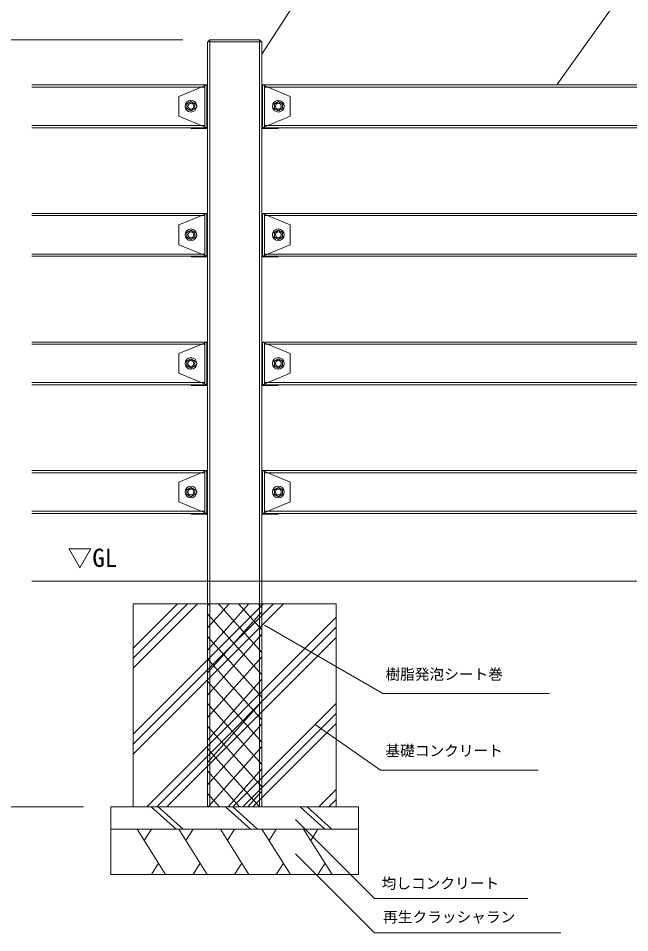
# Model space of a CAD drawing. Units: millimetres, scale not verified. Extents: x -3900 to 3900, y -2750 to 2750.
# Drawn here: x -2428 to -1072, y -431 to 1595 of the extents above; entities that cross this region are included whole.
import ezdxf
from ezdxf.enums import TextEntityAlignment as Align

# ---------------------------------------------------------------- set-up
doc = ezdxf.new("R2010")
doc.units = ezdxf.units.MM
doc.header["$LTSCALE"] = 20
doc.linetypes.add('USER1', pattern=[0.416641, 0.208282, -0.208359])
doc.linetypes.add('USER5', pattern=[0.208282, 0.069427, -0.138855])
doc.layers.add('0-1_IMPORTED', color=30, linetype='Continuous', lineweight=18)
doc.styles.add('ＭＳ ゴシック', font='')
doc.styles.get('ＭＳ ゴシック').set_extended_font_data('MS Gothic')

msp = doc.modelspace()

# ---------------------------------------------------------------- linework, layer by layer
at = {"layer": '0-1_IMPORTED', "color": 1}
for p, q in [((-1233.5, 1448), (-1098.3, 1637.8)), ((-2063.5, 1548), (-2831, 1548)), ((-2063.5, 1548), (-2711, 1548)), ((-2283.5, -152), (-2831, -152)), ((-2283.5, -152), (-2711, -152))]:
    msp.add_line(p, q, dxfattribs=at)
at = {"layer": '0-1_IMPORTED'}
for p, q in [((-2008.5, 1543), (-1888.5, 1543)), ((-2003.5, 1548), (-2003.5, -152)), ((-1893.5, 1548), (-1893.5, -152)), ((-2398.5, 1443), (-2015, 1443)), ((-515, 1443), (-1882, 1443)), ((-2050.1, 1405.1), (-2047.99, 1406.51)), ((-2047.99, 1406.51), (-2045.5, 1407)), ((-2045.5, 1407), (-2043.01, 1406.51)), ((-1851.5, 1407), (-1853.99, 1406.51)), ((-1849.01, 1406.51), (-1851.5, 1407)), ((-1846.9, 1405.1), (-1849.01, 1406.51)), ((-2047.99, 1394.49), (-2050.1, 1395.9)), ((-2045.5, 1394), (-2047.99, 1394.49)), ((-1851.5, 1394), (-1849.01, 1394.49)), ((-1849.01, 1394.49), (-1846.9, 1395.9)), ((-2398.5, 1358), (-2015, 1358)), ((-515, 1358), (-1882, 1358)), ((-2398.5, 1158), (-2015, 1158)), ((-515, 1158), (-1882, 1158)), ((-2050.1, 1120.1), (-2047.99, 1121.51)), ((-2047.99, 1121.51), (-2045.5, 1122)), ((-2045.5, 1122), (-2043.01, 1121.51)), ((-1851.5, 1122), (-1853.99, 1121.51)), ((-1849.01, 1121.51), (-1851.5, 1122)), ((-1846.9, 1120.1), (-1849.01, 1121.51)), ((-2047.99, 1109.49), (-2050.1, 1110.9)), ((-2045.5, 1109), (-2047.99, 1109.49)), ((-1851.5, 1109), (-1849.01, 1109.49)), ((-1849.01, 1109.49), (-1846.9, 1110.9)), ((-2398.5, 1073), (-2015, 1073)), ((-515, 1073), (-1882, 1073)), ((-2398.5, 873), (-2015, 873)), ((-515, 873), (-1882, 873)), ((-2050.1, 835.1), (-2047.99, 836.51)), ((-2047.99, 836.51), (-2045.5, 837)), ((-2045.5, 837), (-2043.01, 836.51)), ((-1851.5, 837), (-1853.99, 836.51)), ((-1849.01, 836.51), (-1851.5, 837)), ((-1846.9, 835.1), (-1849.01, 836.51)), ((-2047.99, 824.49), (-2050.1, 825.9)), ((-2045.5, 824), (-2047.99, 824.49)), ((-1851.5, 824), (-1849.01, 824.49)), ((-1849.01, 824.49), (-1846.9, 825.9)), ((-2398.5, 788), (-2015, 788)), ((-515, 788), (-1882, 788)), ((-2398.5, 588), (-2015, 588)), ((-515, 588), (-1882, 588)), ((-2050.1, 550.1), (-2047.99, 551.51)), ((-2047.99, 551.51), (-2045.5, 552)), ((-2045.5, 552), (-2043.01, 551.51)), ((-1851.5, 552), (-1853.99, 551.51)), ((-1849.01, 551.51), (-1851.5, 552)), ((-1846.9, 550.1), (-1849.01, 551.51)), ((-2047.99, 539.49), (-2050.1, 540.9)), ((-2045.5, 539), (-2047.99, 539.49)), ((-1851.5, 539), (-1849.01, 539.49)), ((-1849.01, 539.49), (-1846.9, 540.9)), ((-2398.5, 503), (-2015, 503)), ((-515, 503), (-1882, 503)), ((-202.5, 348), (-2398.5, 348)), ((-2173.5, 155.25), (-2030.75, 298)), ((-2173.5, -35.67), (-1839.83, 298)), ((-2173.5, 177.52), (-2053.02, 298)), ((-2173.5, -13.4), (-1862.1, 298)), ((-2173.5, 199.79), (-2075.29, 298)), ((-2173.5, 8.88), (-1884.37, 298)), ((-2008.5, 294.17), (-2005.1, 298)), ((-2008.5, 244.45), (-1960.9, 298)), ((-2008.5, 194.73), (-1916.71, 298)), ((-1888.5, 190.14), (-1984.38, 298)), ((-1888.5, 239.86), (-1940.18, 298)), ((-1888.5, 289.57), (-1895.99, 298)), ((-2143.46, -152), (-1723.5, 267.96)), ((-2008.5, 145.02), (-1888.5, 280.02)), ((-1888.5, 140.42), (-2008.5, 275.42)), ((-2121.18, -152), (-1723.5, 245.68)), ((-2098.91, -152), (-1723.5, 223.41)), ((-2008.5, 95.3), (-1888.5, 230.3)), ((-1888.5, 90.7), (-2008.5, 225.7)), ((-2008.5, 45.58), (-1888.5, 180.58)), ((-1888.5, 40.98), (-2008.5, 175.98)), ((-2008.5, -4.14), (-1888.5, 130.86)), ((-1888.5, -8.74), (-2008.5, 126.26)), ((-2008.5, -53.86), (-1888.5, 81.14)), ((-1888.5, -58.46), (-2008.5, 76.54)), ((-1952.54, -152), (-1723.5, 77.04)), ((-1930.26, -152), (-1723.5, 54.76)), ((-2008.5, -103.58), (-1888.5, 31.42)), ((-1888.5, -108.17), (-2008.5, 26.83)), ((-1907.99, -152), (-1723.5, 32.49)), ((-2007.35, -152), (-1888.5, -18.29)), ((-1893.74, -152), (-2008.5, -22.89)), ((-1937.93, -152), (-2008.5, -72.61)), ((-1963.16, -152), (-1888.5, -68.01)), ((-1918.96, -152), (-1888.5, -117.73)), ((-1761.62, -152), (-1723.5, -113.88)), ((-1982.13, -152), (-2008.5, -122.33)), ((-1739.34, -152), (-1723.5, -136.16)), ((-2133.46, -152), (-2078.46, -202)), ((-2117.9, -152), (-2062.9, -202)), ((-1968.46, -152), (-1913.46, -202)), ((-1952.9, -152), (-1897.9, -202)), ((-1803.46, -152), (-1748.46, -202)), ((-1787.9, -152), (-1732.9, -202)), ((-2101.55, -302), (-2165.05, -202)), ((-2149.18, -227), (-2133.3, -202)), ((-2009.15, -302), (-2072.65, -202)), ((-2056.78, -227), (-2040.9, -202)), ((-1916.75, -302), (-1980.25, -202)), ((-1964.38, -227), (-1948.5, -202)), ((-1824.35, -302), (-1887.85, -202)), ((-1871.98, -227), (-1856.1, -202)), ((-1731.95, -302), (-1795.45, -202)), ((-1779.58, -227), (-1763.7, -202)), ((-2117.42, -277), (-2133.3, -302)), ((-2025.02, -277), (-2040.9, -302)), ((-1932.62, -277), (-1948.5, -302)), ((-1840.22, -277), (-1856.1, -302)), ((-1747.82, -277), (-1763.7, -302))]:
    msp.add_line(p, q, dxfattribs=at)
at = {"layer": '0-1_IMPORTED', "linetype": 'USER5'}
for p, q in [((-2010, 1353), (-2010, 1448)), ((-1887, 1353), (-1887, 1448)), ((-2039, 1407), (-2052, 1407)), ((-1858, 1407), (-1845, 1407)), ((-2052, 1394), (-2039, 1394)), ((-1845, 1394), (-1858, 1394)), ((-2010, 1068), (-2010, 1163)), ((-1887, 1068), (-1887, 1163)), ((-2039, 1122), (-2052, 1122)), ((-1858, 1122), (-1845, 1122)), ((-2052, 1109), (-2039, 1109)), ((-1845, 1109), (-1858, 1109)), ((-2010, 783), (-2010, 878)), ((-1887, 783), (-1887, 878)), ((-2039, 837), (-2052, 837)), ((-1858, 837), (-1845, 837)), ((-2052, 824), (-2039, 824)), ((-1845, 824), (-1858, 824)), ((-2010, 498), (-2010, 593)), ((-1887, 498), (-1887, 593)), ((-2039, 552), (-2052, 552)), ((-1858, 552), (-1845, 552)), ((-2052, 539), (-2039, 539)), ((-1845, 539), (-1858, 539))]:
    msp.add_line(p, q, dxfattribs=at)
at = {"layer": '0-1_IMPORTED', "linetype": 'USER1'}
for p, q in [((-2010, 1353.5), (-2010, 1448)), ((-1887, 1353.5), (-1887, 1448)), ((-2010, 1068.5), (-2010, 1163)), ((-1887, 1068.5), (-1887, 1163)), ((-2010, 783.5), (-2010, 878)), ((-1887, 783.5), (-1887, 878)), ((-2010, 498.5), (-2010, 593)), ((-1887, 498.5), (-1887, 593))]:
    msp.add_line(p, q, dxfattribs=at)
at = {"layer": '0-1_IMPORTED', "color": 1}
for points in [[(-1888.5, 1516), (-1758.5, 1716), (-1396, 1716)], [(-1250, 99), (-1620, 99), (-1882.37, 250.48)], [(-1275.41, -70.61), (-1625, -70.61), (-1770, 30.54)], [(-1813.5, -179.99), (-1638.5, -354.99), (-1298.5, -354.99)], [(-1813.5, -256.14), (-1638.5, -431.14), (-1225, -431.14)]]:
    msp.add_lwpolyline(points, dxfattribs=at)
at = {"layer": '0-1_IMPORTED'}
for points in [[(-2003.5, 1548), (-1893.5, 1548), (-1888.5, 1542.85), (-1888.5, -152), (-2008.5, -152), (-2008.5, 1542.85)], [(-2010, 1351.5), (-2045, 1351.5), (-2045, 1353), (-2010, 1353), (-2072, 1378.68), (-2072, 1422.32), (-2010, 1448), (-2008.5, 1448), (-2008.5, 1353), (-2008.5, 1351.5)], [(-2015, 1448), (-2010, 1448), (-2010, 1353), (-2015, 1353)], [(-1887, 1351.5), (-1852, 1351.5), (-1852, 1353), (-1887, 1353), (-1825, 1378.68), (-1825, 1422.32), (-1887, 1448), (-1888.5, 1448), (-1888.5, 1353), (-1888.5, 1351.5)], [(-1882, 1448), (-1887, 1448), (-1887, 1353), (-1882, 1353)], [(-1882, 1448), (-515, 1448), (-515, 1353), (-1882, 1353)], [(-2054.47, 1395.32), (-2054.47, 1405.68), (-2045.5, 1410.85), (-2036.53, 1405.68), (-2036.53, 1395.32), (-2045.5, 1390.15)], [(-1842.53, 1395.32), (-1842.53, 1405.68), (-1851.5, 1410.85), (-1860.47, 1405.68), (-1860.47, 1395.32), (-1851.5, 1390.15)], [(-2010, 1066.5), (-2045, 1066.5), (-2045, 1068), (-2010, 1068), (-2072, 1093.68), (-2072, 1137.32), (-2010, 1163), (-2008.5, 1163), (-2008.5, 1068), (-2008.5, 1066.5)], [(-2015, 1163), (-2010, 1163), (-2010, 1068), (-2015, 1068)], [(-1887, 1066.5), (-1852, 1066.5), (-1852, 1068), (-1887, 1068), (-1825, 1093.68), (-1825, 1137.32), (-1887, 1163), (-1888.5, 1163), (-1888.5, 1068), (-1888.5, 1066.5)], [(-1882, 1163), (-1887, 1163), (-1887, 1068), (-1882, 1068)], [(-1882, 1163), (-515, 1163), (-515, 1068), (-1882, 1068)], [(-2054.47, 1110.32), (-2054.47, 1120.68), (-2045.5, 1125.85), (-2036.53, 1120.68), (-2036.53, 1110.32), (-2045.5, 1105.15)], [(-1842.53, 1110.32), (-1842.53, 1120.68), (-1851.5, 1125.85), (-1860.47, 1120.68), (-1860.47, 1110.32), (-1851.5, 1105.15)], [(-2010, 781.5), (-2045, 781.5), (-2045, 783), (-2010, 783), (-2072, 808.68), (-2072, 852.32), (-2010, 878), (-2008.5, 878), (-2008.5, 783), (-2008.5, 781.5)], [(-2015, 878), (-2010, 878), (-2010, 783), (-2015, 783)], [(-1887, 781.5), (-1852, 781.5), (-1852, 783), (-1887, 783), (-1825, 808.68), (-1825, 852.32), (-1887, 878), (-1888.5, 878), (-1888.5, 783), (-1888.5, 781.5)], [(-1882, 878), (-1887, 878), (-1887, 783), (-1882, 783)], [(-1882, 878), (-515, 878), (-515, 783), (-1882, 783)], [(-2054.47, 825.32), (-2054.47, 835.68), (-2045.5, 840.85), (-2036.53, 835.68), (-2036.53, 825.32), (-2045.5, 820.15)], [(-1842.53, 825.32), (-1842.53, 835.68), (-1851.5, 840.85), (-1860.47, 835.68), (-1860.47, 825.32), (-1851.5, 820.15)], [(-2010, 496.5), (-2045, 496.5), (-2045, 498), (-2010, 498), (-2072, 523.68), (-2072, 567.32), (-2010, 593), (-2008.5, 593), (-2008.5, 498), (-2008.5, 496.5)], [(-2015, 593), (-2010, 593), (-2010, 498), (-2015, 498)], [(-1887, 496.5), (-1852, 496.5), (-1852, 498), (-1887, 498), (-1825, 523.68), (-1825, 567.32), (-1887, 593), (-1888.5, 593), (-1888.5, 498), (-1888.5, 496.5)], [(-1882, 593), (-1887, 593), (-1887, 498), (-1882, 498)], [(-1882, 593), (-515, 593), (-515, 498), (-1882, 498)], [(-2054.47, 540.32), (-2054.47, 550.68), (-2045.5, 555.85), (-2036.53, 550.68), (-2036.53, 540.32), (-2045.5, 535.15)], [(-1842.53, 540.32), (-1842.53, 550.68), (-1851.5, 555.85), (-1860.47, 550.68), (-1860.47, 540.32), (-1851.5, 535.15)], [(-2173.5, 298), (-1723.5, 298), (-1723.5, -152), (-2173.5, -152)], [(-2223.5, -152), (-1673.5, -152), (-1673.5, -202), (-2223.5, -202)], [(-2223.5, -202), (-1673.5, -202), (-1673.5, -302), (-2223.5, -302)]]:
    msp.add_lwpolyline(points, close=True, dxfattribs=at)
for points in [[(-2398.5, 1353), (-2015, 1353), (-2015, 1448), (-2398.5, 1448)], [(-2052, 1400.5), (-2051.5, 1402.99), (-2050.1, 1405.1)], [(-2050.1, 1395.9), (-2051.5, 1398.01), (-2052, 1400.5)], [(-2043.01, 1406.51), (-2040.9, 1405.1), (-2039.49, 1402.99), (-2039, 1400.5), (-2039.49, 1398.01), (-2040.9, 1395.9), (-2043.01, 1394.49), (-2045.5, 1394)], [(-1853.99, 1406.51), (-1856.1, 1405.1), (-1857.51, 1402.99), (-1858, 1400.5), (-1857.51, 1398.01), (-1856.1, 1395.9), (-1853.99, 1394.49), (-1851.5, 1394)], [(-1845, 1400.5), (-1845.5, 1402.99), (-1846.9, 1405.1)], [(-1846.9, 1395.9), (-1845.5, 1398.01), (-1845, 1400.5)], [(-2398.5, 1068), (-2015, 1068), (-2015, 1163), (-2398.5, 1163)], [(-2052, 1115.5), (-2051.5, 1117.99), (-2050.1, 1120.1)], [(-2050.1, 1110.9), (-2051.5, 1113.01), (-2052, 1115.5)], [(-2043.01, 1121.51), (-2040.9, 1120.1), (-2039.49, 1117.99), (-2039, 1115.5), (-2039.49, 1113.01), (-2040.9, 1110.9), (-2043.01, 1109.49), (-2045.5, 1109)], [(-1853.99, 1121.51), (-1856.1, 1120.1), (-1857.51, 1117.99), (-1858, 1115.5), (-1857.51, 1113.01), (-1856.1, 1110.9), (-1853.99, 1109.49), (-1851.5, 1109)], [(-1845, 1115.5), (-1845.5, 1117.99), (-1846.9, 1120.1)], [(-1846.9, 1110.9), (-1845.5, 1113.01), (-1845, 1115.5)], [(-2398.5, 783), (-2015, 783), (-2015, 878), (-2398.5, 878)], [(-2052, 830.5), (-2051.5, 832.99), (-2050.1, 835.1)], [(-2043.01, 836.51), (-2040.9, 835.1), (-2039.49, 832.99), (-2039, 830.5), (-2039.49, 828.01), (-2040.9, 825.9), (-2043.01, 824.49), (-2045.5, 824)], [(-1853.99, 836.51), (-1856.1, 835.1), (-1857.51, 832.99), (-1858, 830.5), (-1857.51, 828.01), (-1856.1, 825.9), (-1853.99, 824.49), (-1851.5, 824)], [(-1845, 830.5), (-1845.5, 832.99), (-1846.9, 835.1)], [(-2050.1, 825.9), (-2051.5, 828.01), (-2052, 830.5)], [(-1846.9, 825.9), (-1845.5, 828.01), (-1845, 830.5)], [(-2398.5, 498), (-2015, 498), (-2015, 593), (-2398.5, 593)], [(-2052, 545.5), (-2051.5, 547.99), (-2050.1, 550.1)], [(-2043.01, 551.51), (-2040.9, 550.1), (-2039.49, 547.99), (-2039, 545.5), (-2039.49, 543.01), (-2040.9, 540.9), (-2043.01, 539.49), (-2045.5, 539)], [(-1853.99, 551.51), (-1856.1, 550.1), (-1857.51, 547.99), (-1858, 545.5), (-1857.51, 543.01), (-1856.1, 540.9), (-1853.99, 539.49), (-1851.5, 539)], [(-1845, 545.5), (-1845.5, 547.99), (-1846.9, 550.1)], [(-2050.1, 540.9), (-2051.5, 543.01), (-2052, 545.5)], [(-1846.9, 540.9), (-1845.5, 543.01), (-1845, 545.5)]]:
    msp.add_lwpolyline(points, dxfattribs=at)
for centre in [(-2045.5, 1400.5), (-1851.5, 1400.5), (-2045.5, 1115.5), (-1851.5, 1115.5), (-2045.5, 830.5), (-1851.5, 830.5), (-2045.5, 545.5), (-1851.5, 545.5)]:
    msp.add_circle(centre, 13, dxfattribs=at)
at = {"layer": '0-1_IMPORTED', "linetype": 'USER5'}
for centre, start, end in [((-2052, 1400.5), 90, 180), ((-2052, 1400.5), 180, 270), ((-2039, 1400.5), 0, 90), ((-2039, 1400.5), 270, 0), ((-1858, 1400.5), 90, 180), ((-1858, 1400.5), 180, 270), ((-1845, 1400.5), 0, 90), ((-1845, 1400.5), 270, 0), ((-2052, 1115.5), 90, 180), ((-2052, 1115.5), 180, 270), ((-2039, 1115.5), 360, 90), ((-2039, 1115.5), 270, 0), ((-1858, 1115.5), 90, 180), ((-1858, 1115.5), 180, 270), ((-1845, 1115.5), 0, 90), ((-1845, 1115.5), 270, 360), ((-2052, 830.5), 90, 180), ((-2039, 830.5), 360, 90), ((-1858, 830.5), 90, 180), ((-1845, 830.5), 0, 90), ((-2052, 830.5), 180, 270), ((-2039, 830.5), 270, 0), ((-1858, 830.5), 180, 270), ((-1845, 830.5), 270, 360), ((-2052, 545.5), 90, 180), ((-2039, 545.5), 360, 90), ((-1858, 545.5), 90, 180), ((-1845, 545.5), 0, 90), ((-2052, 545.5), 180, 270), ((-2039, 545.5), 270, 0), ((-1858, 545.5), 180, 270), ((-1845, 545.5), 270, 360)]:
    msp.add_arc(centre, 6.5, start, end, dxfattribs=at)

# ---------------------------------------------------------------- texts
at = {"layer": '0-1_IMPORTED', "color": 7, "style": 'ＭＳ ゴシック'}
for s, height, p in [('▽GL', 40.43, (-2319.36, 367.42)), ('樹脂発泡シート巻', 23.88, (-1614.08, 122.52)), ('基礎コンクリート', 23.88, (-1614.08, -46.91)), ('均しコンクリート', 23.88, (-1622.46, -340.82)), ('再生クラッシャラン', 23.88, (-1619.3, -415.4))]:
    msp.add_text(s, height=height, dxfattribs=at).set_placement(p, align=Align.BOTTOM_LEFT)

doc.saveas('drawing.dxf')
